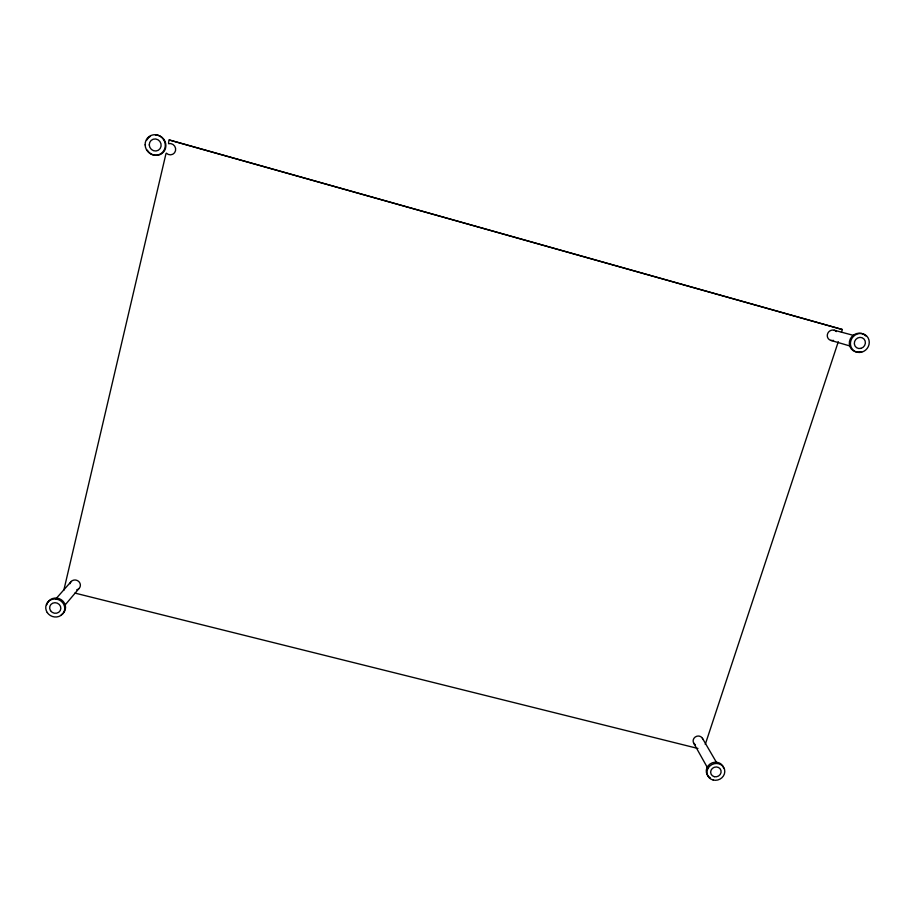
<?xml version="1.0" encoding="UTF-8"?>
<svg xmlns="http://www.w3.org/2000/svg" width="915" height="915" viewBox="0 0 915 915"><rect width="100%" height="100%" fill="white"/><g stroke="black" fill="none" stroke-linecap="round" stroke-linejoin="round"><path stroke-width="1.37" d="M63.81 590.312L165.924 153.857M168.532 142.74L169.183 139.961L842.315 329.514L841.423 332.225M705.259 744.421L838.289 341.718M64.679 605.478L78.999 588.539M55.632 599.153L71.233 581.46M74.893 593.08L697.928 748.47M842.315 329.514L169.183 139.961M834.171 330.212L853.924 335.508M830.82 340.391L850.39 346.122M702.446 738.325L716.319 762.138M693.662 743.083L707.798 768.303M833.519 340.403A5.399 5.09 -49.5 0 1 827.629 337.498A5.399 5.09 -49.5 0 1 829.779 330.967A5.399 5.09 -49.5 0 1 836.413 331.596M860.512 351.818A9.745 9.139 -49 0 1 849.932 346.613A9.745 9.139 -49 0 1 853.855 334.844A9.745 9.139 -49 0 1 865.796 335.977M168.509 143.689A5.742 5.49 56.4 0 1 175.531 150.701A5.742 5.49 56.4 0 1 166.301 153.137M155.516 134.905A10.385 9.916 55.9 0 1 164.711 150.346A10.385 9.916 55.9 0 1 147.292 150.174M146.96 139.938A10.385 9.916 55.9 0 1 150.518 136.221M69.975 583.713A5.307 4.975 19.9 0 1 75.35 579.996A5.307 4.975 19.9 0 1 80.337 584.548A5.307 4.975 19.9 0 1 76.7 589.843M46.814 604.746A9.55 8.933 19.5 0 1 61.499 599.874A9.55 8.933 19.5 0 1 61.191 614.823M695.389 744.787A4.998 4.644 -22.5 0 1 695.217 736.998A4.998 4.644 -22.5 0 1 702.892 739.446M710.337 777.899A8.978 8.292 -22.3 0 1 710.074 763.968A8.978 8.292 -22.3 0 1 723.822 768.348M860.912 348.386A5.742 5.387 -49 0 0 864.035 339.042A5.742 5.387 -49 0 0 854.61 341.501A5.742 5.387 -49 0 0 860.912 348.386M861.644 352.161A9.768 9.15 -49 0 0 866.962 336.285A9.768 9.15 -49 0 0 850.939 340.449A9.768 9.15 -49 0 0 861.644 352.161M149.271 144.913A6.131 5.856 55.9 0 0 158.341 150.243A6.131 5.856 55.9 0 0 158.02 139.778A6.131 5.856 55.9 0 0 149.271 144.913M145.13 144.856A10.408 9.939 55.9 0 0 160.525 153.914A10.408 9.939 55.9 0 0 159.976 136.129A10.408 9.939 55.9 0 0 145.13 144.856M50.531 610.671A5.639 5.261 19.5 0 0 60.218 610.648A5.639 5.261 19.5 0 0 54.992 602.699A5.639 5.261 19.5 0 0 50.531 610.671M47.237 612.524A9.573 8.944 19.5 0 0 63.684 612.49A9.573 8.944 19.5 0 0 54.82 598.982A9.573 8.944 19.5 0 0 47.237 612.524M714.283 776.686A5.296 4.884 -22.3 0 0 721.009 770.579A5.296 4.884 -22.3 0 0 712.362 768.428A5.296 4.884 -22.3 0 0 714.283 776.686M713.162 780.026A9.001 8.304 -22.3 0 0 724.588 769.652A9.001 8.304 -22.3 0 0 709.903 765.981A9.001 8.304 -22.3 0 0 713.162 780.026"/></g></svg>
